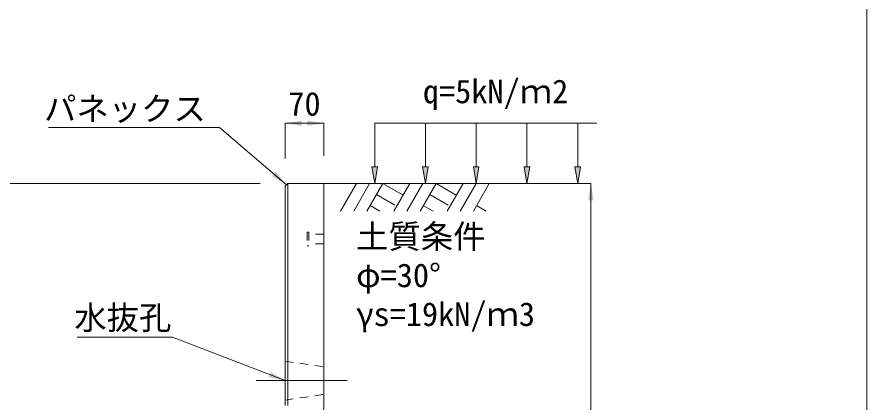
# Model space of a CAD drawing. Units: millimetres at full size; details may follow other scales. Extents: x 187207 to 255567, y 882048 to 905686.
# Drawn here: x 199167 to 200697, y 887377 to 888070 of the extents above; entities that cross this region are included whole.
import ezdxf
from ezdxf.enums import TextEntityAlignment as Align

# ---------------------------------------------------------------- set-up
doc = ezdxf.new("R2010")
doc.units = ezdxf.units.MM
doc.header["$LTSCALE"] = 20
doc.linetypes.add('USER1', pattern=[28.575, 19.05, -3.175, 3.175, -3.175])
doc.linetypes.add('USER2', pattern=[1.35, 0.75, -0.6])
for name, color, linetype, lineweight in [('0_2', 7, 'Continuous', 20), ('パネックス', 2, 'Continuous', 13), ('図枠', 5, 'Continuous', 13), ('寸法線', 7, 'Continuous', 13), ('引出線', 4, 'Continuous', 13), ('ｲﾝｻｰﾄ', 3, 'USER2', 9), ('ﾊｯﾁﾝｸﾞ', 7, 'Continuous', 5)]:
    doc.layers.add(name, color=color, linetype=linetype, lineweight=lineweight)
doc.layers.add('文字', color=7, linetype='Continuous')
doc.styles.add('ＭＳ ゴシック', font='')
doc.styles.get('ＭＳ ゴシック').set_extended_font_data('MS Gothic')

# ---------------------------------------------------------------- blocks, each defined once
blk = doc.blocks.new('filled_arrow')
at = {"color": 0, "linetype": 'Continuous', "lineweight": -2}
blk.add_solid([(7.5, 1.25), (0, 0), (7.5, -1.25)], dxfattribs=at)

msp = doc.modelspace()

# ---------------------------------------------------------------- hatches: boundary and pattern name
at = {"layer": '寸法線'}
for points in [[(199815.79, 887800.37), (199810.79, 887770.37), (199805.79, 887800.37)], [(199907.2, 887800.37), (199902.2, 887770.37), (199897.2, 887800.37)], [(199998.61, 887800.37), (199993.61, 887770.37), (199988.61, 887800.37)], [(200090.03, 887800.37), (200085.03, 887770.37), (200080.03, 887800.37)], [(200181.44, 887800.37), (200176.44, 887770.37), (200171.44, 887800.37)]]:
    msp.add_hatch(color=256, dxfattribs=at).paths.add_polyline_path(points)

# ---------------------------------------------------------------- linework, layer by layer
at = {"layer": '0_2'}
msp.add_line((199719.37, 887770.37), (200119.37, 887770.37), dxfattribs=at)
at = {"layer": 'パネックス'}
for p, q in [((199649.37, 887765.37), (199654.37, 887770.37)), ((199649.37, 887370.37), (199649.37, 887765.37)), ((199654.37, 887770.37), (199719.37, 887770.37)), ((199719.37, 887770.37), (199719.37, 886490.37))]:
    msp.add_line(p, q, dxfattribs=at)
at = {"layer": 'パネックス', "lineweight": 5}
msp.add_line((199654.37, 887770.37), (199654.37, 887370.37), dxfattribs=at)
at = {"layer": 'パネックス', "linetype": 'USER2', "lineweight": 9}
for p, q in [((199649.37, 887450.37), (199719.37, 887440.37)), ((199649.37, 887380.37), (199719.37, 887390.37))]:
    msp.add_line(p, q, dxfattribs=at)
at = {"layer": '図枠'}
msp.add_line((200697.37, 904948.33), (200697.37, 882048.33), dxfattribs=at)
at = {"layer": '寸法線'}
for p, q in [((199649.37, 887878.92), (199719.37, 887878.92)), ((199649.37, 887815.37), (199649.37, 887878.92)), ((199719.37, 887820.37), (199719.37, 887878.92)), ((199604.37, 887770.37), (199084.37, 887770.37)), ((199769.37, 887770.37), (200200.22, 887770.37)), ((200200.22, 886490.37), (200200.22, 887770.37))]:
    msp.add_line(p, q, dxfattribs=at)
at = {"layer": '寸法線', "lineweight": 9}
for p, q in [((200210.79, 887878.92), (199810.79, 887878.92)), ((199810.79, 887800.37), (199810.79, 887878.92)), ((199902.2, 887800.37), (199902.2, 887878.92)), ((199993.61, 887800.37), (199993.61, 887878.92)), ((200085.03, 887800.37), (200085.03, 887878.92)), ((200176.44, 887800.37), (200176.44, 887878.92))]:
    msp.add_line(p, q, dxfattribs=at)
at = {"layer": '寸法線', "linetype": 'USER1'}
msp.add_line((199597.52, 887415.37), (199761.23, 887415.37), dxfattribs=at)
at = {"layer": '寸法線', "lineweight": 9}
for points in [[(199815.79, 887800.37), (199810.79, 887770.37), (199805.79, 887800.37)], [(199907.2, 887800.37), (199902.2, 887770.37), (199897.2, 887800.37)], [(199998.61, 887800.37), (199993.61, 887770.37), (199988.61, 887800.37)], [(200090.03, 887800.37), (200085.03, 887770.37), (200080.03, 887800.37)], [(200181.44, 887800.37), (200176.44, 887770.37), (200171.44, 887800.37)]]:
    msp.add_lwpolyline(points, close=True, dxfattribs=at)
at = {"layer": '引出線'}
for points in [[(199651.87, 887767.87), (199531.66, 887871.33), (199223.41, 887871.33)], [(199649.37, 887415.37), (199446.91, 887493.82), (199275.17, 887493.82)]]:
    msp.add_lwpolyline(points, dxfattribs=at)
at = {"layer": 'ｲﾝｻｰﾄ'}
for p, q in [((199692.37, 887682.87), (199689.37, 887682.87)), ((199689.37, 887682.87), (199689.37, 887657.87)), ((199692.37, 887682.87), (199692.37, 887657.87)), ((199719.37, 887678.87), (199692.37, 887678.87)), ((199719.37, 887678.87), (199719.37, 887661.87)), ((199692.37, 887657.87), (199689.37, 887657.87)), ((199719.37, 887661.87), (199692.37, 887661.87))]:
    msp.add_line(p, q, dxfattribs=at)
at = {"layer": 'ﾊｯﾁﾝｸﾞ', "lineweight": 9}
for p, q in [((199778.02, 887770.36), (199749.37, 887720.74)), ((199801.64, 887770.36), (199772.99, 887720.74)), ((199825.27, 887770.36), (199796.62, 887720.74)), ((199825.27, 887770.36), (199861.83, 887749.25)), ((199874.02, 887770.36), (199845.37, 887720.74)), ((199897.64, 887770.36), (199868.99, 887720.74)), ((199921.27, 887770.36), (199892.62, 887720.74)), ((199921.27, 887770.36), (199957.83, 887749.25)), ((199970.02, 887770.36), (199941.37, 887720.74)), ((199993.64, 887770.36), (199964.99, 887720.74)), ((200017.26, 887770.36), (199988.62, 887720.74)), ((199813.84, 887750.58), (199847.26, 887731.29)), ((199909.84, 887750.58), (199943.26, 887731.29)), ((199802.42, 887730.79), (199819.84, 887720.74)), ((199898.42, 887730.79), (199915.84, 887720.74)), ((199994.42, 887730.79), (200011.83, 887720.74))]:
    msp.add_line(p, q, dxfattribs=at)

# ---------------------------------------------------------------- block references
at = {"layer": '寸法線', "xscale": 4, "yscale": 4}
msp.add_blockref('filled_arrow', (199649.37, 887878.92), dxfattribs=at)
for p, rotation in [((199719.37, 887878.92), 180), ((200200.22, 887770.37), 270)]:
    msp.add_blockref('filled_arrow', p, dxfattribs=dict(at, rotation=rotation))
at = {"layer": '引出線', "xscale": 4, "yscale": 4}
for p, rotation in [((199651.87, 887767.87), 139.3), ((199649.37, 887415.37), 158.8)]:
    msp.add_blockref('filled_arrow', p, dxfattribs=dict(at, rotation=rotation))

# ---------------------------------------------------------------- texts
at = {"layer": '寸法線', "style": 'ＭＳ ゴシック'}
msp.add_text('70', height=42.72, dxfattribs=at).set_placement((199684.37, 887913.92), align=Align.MIDDLE_CENTER)
for s, p in [('土質条件', (199777.34, 887696.38)), ('φ=30°', (199777.34, 887626.38)), ('γs=19kN/ｍ3', (199777.34, 887556.38))]:
    msp.add_text(s, height=42.72, dxfattribs=at).set_placement(p, align=Align.TOP_LEFT)
at = {"layer": '引出線', "style": 'ＭＳ ゴシック'}
for s, p in [('パネックス', (199506.66, 887926.47)), ('水抜孔', (199444.66, 887550.1))]:
    msp.add_text(s, height=42.72, dxfattribs=at).set_placement(p, align=Align.TOP_RIGHT)
at = {"layer": '文字', "style": 'ＭＳ ゴシック'}
msp.add_text('q=5kN/ｍ2', height=42.72, dxfattribs=at).set_placement((199897.67, 887902.19), align=Align.BOTTOM_LEFT)

doc.saveas('drawing.dxf')
